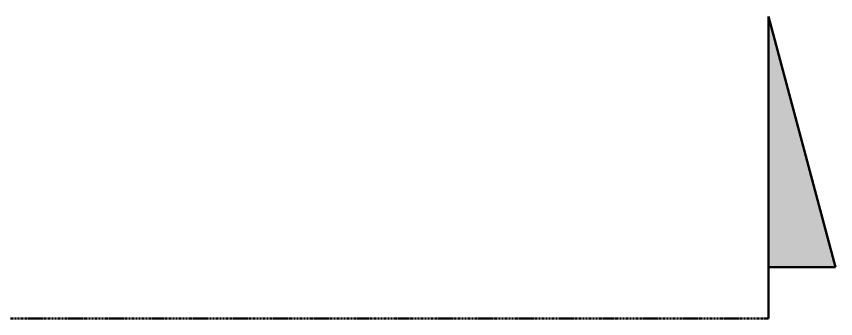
# Model space of a CAD drawing. Header units: millimetres. Extents: x -794326 to -715748, y -17796 to 22353.
# Drawn here: x -720919 to -718482, y 5140 to 6040 of the extents above; entities that cross this region are included whole.
import ezdxf

# ---------------------------------------------------------------- set-up
doc = ezdxf.new("R2010")
doc.units = ezdxf.units.MM
doc.linetypes.add('DPA_Grid _ Level 100', pattern=[10, 5.5, -1.6, 1.3, -1.6])
doc.layers.add('G-ANNO-SECL', color=3, linetype='Continuous', lineweight=9)

# ---------------------------------------------------------------- blocks, each defined once
blk = doc.blocks.new('Section - AEC_Section Tail - Filled-3249564-4282-01 ENLARGED LOWER PLATFORM LEVEL - REFLECTED CEILING PLAN - SHEET 3')
at = {"layer": 'G-ANNO-SECL'}
blk.add_hatch(color=256, dxfattribs=at).paths.add_polyline_path([(0, 1.536), (-2, 1.536), (0, 9)])
at = {"layer": 'G-ANNO-SECL', "lineweight": 50}
for p, q in [((0, 9), (-2, 1.536)), ((0, 9), (0, 0)), ((0, 1.536), (0, 9)), ((-2, 1.536), (0, 1.536))]:
    blk.add_line(p, q, dxfattribs=at)

msp = doc.modelspace()

# ---------------------------------------------------------------- linework, layer by layer
at = {"layer": 'G-ANNO-SECL', "linetype": 'DPA_Grid _ Level 100', "lineweight": 50}
msp.add_line((-792515.3, 5139.9), (-718681.7, 5139.9), dxfattribs=at)

# ---------------------------------------------------------------- block references
at = {"layer": 'G-ANNO-SECL', "lineweight": 25, "extrusion": (0, 0, -1), "xscale": 99.99999999999993, "yscale": 99.99999999999993, "zscale": 99.99999999999993}
msp.add_blockref('Section - AEC_Section Tail - Filled-3249564-4282-01 ENLARGED LOWER PLATFORM LEVEL - REFLECTED CEILING PLAN - SHEET 3', (718681.7, 5139.9), dxfattribs=at)

doc.saveas('drawing.dxf')
